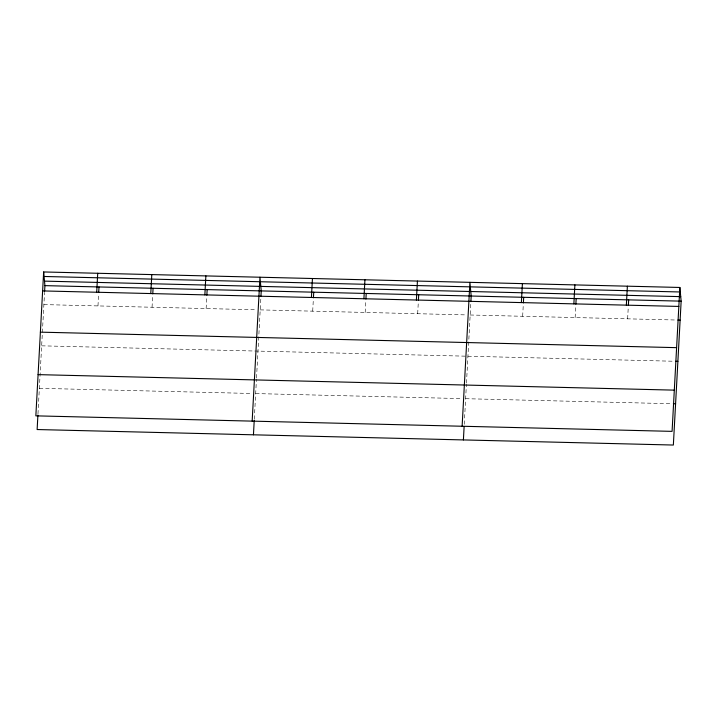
<?xml version="1.0" encoding="UTF-8"?>
<svg xmlns="http://www.w3.org/2000/svg" width="717" height="717" viewBox="0 0 717 717"><rect width="100%" height="100%" fill="white"/><g stroke="black" fill="none" stroke-linecap="round" stroke-linejoin="round"><path stroke-width="0.54" stroke-dasharray="3.58 2.69" d="M37.974 413.933L42.321 333.575M42.384 332.455L44.562 292.33M97.978 305.917L98.641 293.647M152.049 307.243L152.721 294.965M206.129 308.561L206.801 296.291M254.293 419.203L256.462 379.051M256.525 377.931L260.88 297.609M312.702 311.16L313.365 298.881M365.186 312.433L365.858 300.163M417.679 313.714L418.343 301.445M464.249 424.33L466.417 384.169M466.48 383.048L470.836 302.726M522.657 316.278L523.32 304.008M575.142 317.55L575.814 305.281M627.635 318.832L628.298 306.562M43.898 304.6L256.901 309.798M260.208 309.878L466.821 314.915M470.164 314.996L676.776 320.033M41.658 345.827L674.536 361.26M39.363 388.309L252.366 393.499M255.682 393.579L462.286 398.616M465.638 398.697L672.241 403.734"/><path stroke-width="1.08" d="M43.647 271.958L35.85 415.851L672.08 431.365L679.868 287.463L43.647 271.958L44.92 285.635L44.615 291.219M37.911 415.044L37.132 429.537L673.353 445.042L681.15 301.149L679.868 287.463M96.696 292.24L97.718 273.276M98.695 292.536L99 286.961M150.776 293.558L151.798 274.593M152.775 293.853L153.079 288.279M204.856 294.875L205.878 275.911M206.855 295.171L207.159 289.596M252.169 421.121L259.957 277.228L261.239 290.914L260.934 296.488M253.451 434.807L254.23 420.323M311.42 297.474L312.451 278.51M313.428 297.77L313.732 292.195M363.913 298.756L364.935 279.791M365.912 299.052L366.217 293.468M416.398 300.029L417.428 281.073M418.405 300.333L418.71 294.75M462.124 426.239L469.913 282.346L471.194 296.031L470.89 301.606M463.397 439.924L464.123 426.552M521.376 302.592L522.406 283.627M523.383 302.888L523.688 297.313M573.869 303.874L574.891 284.909M575.868 304.169L576.172 298.595M626.353 305.155L627.384 286.191M628.361 305.451L628.666 299.867M44.069 276.475L680.29 291.98M44.499 281.127L680.729 296.632M44.92 285.635L681.15 301.149M42.617 290.923L678.847 306.428M677.888 320.06L680.119 320.114M40.385 332.15L676.615 347.655M675.656 361.287L677.888 361.341M38.082 374.624L674.312 390.138M673.353 403.761L675.593 403.814"/></g></svg>
